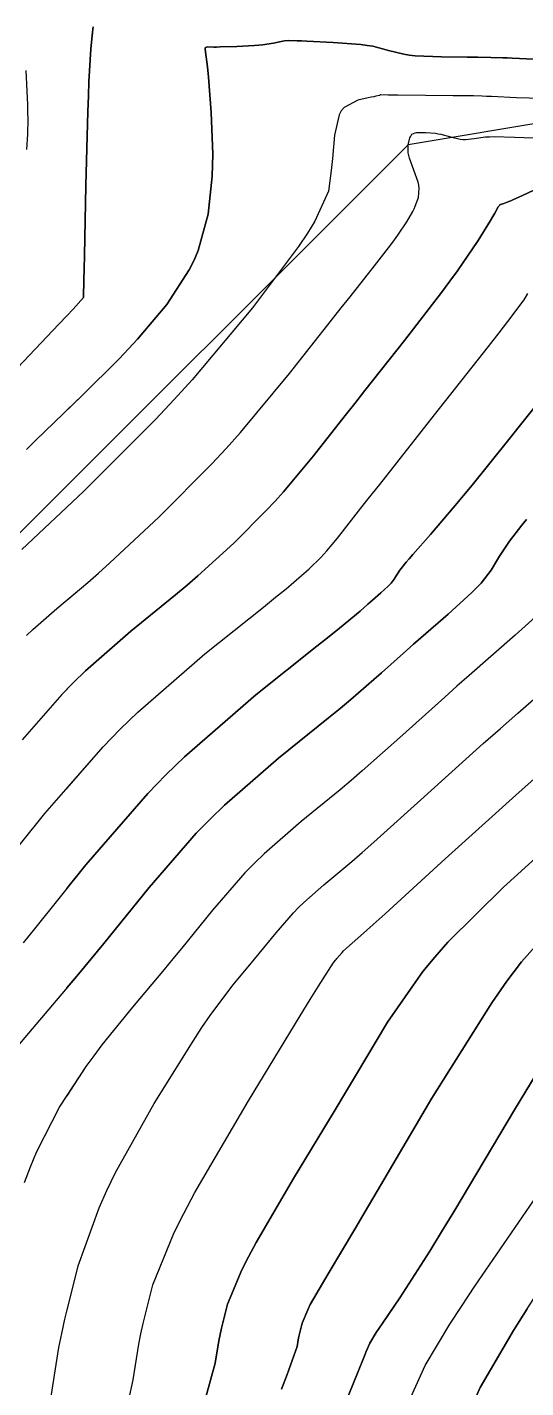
# Model space of a CAD drawing. Header units: metres. Extents: x 837476 to 838477, y 1189012 to 1191014.
# Drawn here: x 837822.8 to 837849.3, y 1189557.2 to 1189629.6 of the extents above; entities that cross this region are included whole.
import ezdxf

# ---------------------------------------------------------------- set-up
doc = ezdxf.new("R2010")
doc.units = ezdxf.units.M
doc.header["$LTSCALE"] = 0.3
for name, color, linetype in [('COTAS 10', 1, 'Continuous'), ('COTAS INT', 252, 'Continuous'), ('VIA2', 121, 'Continuous')]:
    doc.layers.add(name, color=color, linetype=linetype)

msp = doc.modelspace()

# ---------------------------------------------------------------- linework, layer by layer
at = {"layer": 'COTAS 10'}
for points in [[(837822.78, 1189607.106), (837823.256, 1189607.579), (837823.753, 1189608.067), (837825.726, 1189609.963), (837827.701, 1189611.924), (837828.2, 1189612.453), (837828.678, 1189612.977), (837830.233, 1189614.821), (837831.434, 1189616.656), (837831.689, 1189617.174), (837831.911, 1189617.697), (837832.431, 1189619.622), (837832.64, 1189621.638), (837832.665, 1189622.219), (837832.676, 1189622.809), (837832.596, 1189625.022), (837832.445, 1189626.898), (837832.411, 1189627.277), (837832.379, 1189627.595), (837832.292, 1189628.233), (837832.268, 1189628.422), (837832.276, 1189628.456), (837832.291, 1189628.483), (837832.398, 1189628.515), (837832.727, 1189628.506), (837832.882, 1189628.507), (837833.064, 1189628.51), (837833.952, 1189628.533), (837834.9, 1189628.58), (837835.121, 1189628.599), (837835.324, 1189628.619), (837835.906, 1189628.713), (837836.311, 1189628.8), (837836.402, 1189628.817), (837836.485, 1189628.83), (837836.707, 1189628.853), (837837.168, 1189628.838), (837837.401, 1189628.829), (837837.68, 1189628.816), (837839.067, 1189628.751), (837840.544, 1189628.637), (837840.879, 1189628.593), (837841.183, 1189628.545), (837842.014, 1189628.326), (837842.825, 1189628.12), (837843.116, 1189628.079), (837843.435, 1189628.045), (837844.828, 1189627.983), (837846.192, 1189627.968), (837846.493, 1189627.964), (837846.761, 1189627.961), (837847.452, 1189627.95), (837848.089, 1189627.932), (837848.324, 1189627.923), (837848.583, 1189627.914), (837849.727, 1189627.867)], [(837849.727, 1189627.867), (837848.583, 1189627.914), (837848.324, 1189627.923), (837848.089, 1189627.932), (837847.452, 1189627.95), (837846.761, 1189627.961), (837846.493, 1189627.964), (837846.192, 1189627.968), (837844.828, 1189627.983), (837843.435, 1189628.045), (837843.116, 1189628.079), (837842.825, 1189628.12), (837842.014, 1189628.326), (837841.183, 1189628.545), (837840.879, 1189628.593), (837840.544, 1189628.637), (837839.067, 1189628.751), (837837.68, 1189628.816), (837837.401, 1189628.829), (837837.168, 1189628.838), (837836.707, 1189628.853), (837836.485, 1189628.83), (837836.402, 1189628.817), (837836.311, 1189628.8), (837835.906, 1189628.713), (837835.324, 1189628.619), (837835.121, 1189628.599), (837834.9, 1189628.58), (837833.952, 1189628.533), (837833.064, 1189628.51), (837832.882, 1189628.507), (837832.727, 1189628.506), (837832.398, 1189628.515), (837832.291, 1189628.483), (837832.276, 1189628.456), (837832.268, 1189628.422), (837832.292, 1189628.233), (837832.379, 1189627.595), (837832.411, 1189627.277), (837832.445, 1189626.898), (837832.596, 1189625.022), (837832.676, 1189622.809), (837832.665, 1189622.219), (837832.64, 1189621.638), (837832.431, 1189619.622), (837831.911, 1189617.697), (837831.689, 1189617.174), (837831.434, 1189616.656), (837830.233, 1189614.821), (837828.678, 1189612.977), (837828.2, 1189612.453), (837827.701, 1189611.924), (837825.726, 1189609.963), (837824.923, 1189609.192)], [(837850.222, 1189609.917), (837848.341, 1189607.559), (837846.451, 1189605.213), (837845.993, 1189604.655), (837845.564, 1189604.136), (837844.249, 1189602.594), (837843.311, 1189601.522), (837843.12, 1189601.3), (837842.959, 1189601.11), (837842.621, 1189600.694), (837842.487, 1189600.496), (837842.453, 1189600.444), (837842.421, 1189600.392), (837842.317, 1189600.216), (837842.152, 1189600.002), (837842.08, 1189599.927), (837841.998, 1189599.845), (837841.608, 1189599.491), (837841.158, 1189599.1), (837841.038, 1189598.994), (837840.92, 1189598.889), (837840.509, 1189598.518), (837839.417, 1189597.614), (837838.869, 1189597.172), (837838.215, 1189596.647), (837834.967, 1189594.06), (837831.183, 1189590.773), (837830.191, 1189589.806), (837829.223, 1189588.816), (837825.93, 1189585.033), (837823.21, 1189581.633), (837822.604, 1189580.883)], [(837824.923, 1189583.775), (837825.93, 1189585.033), (837829.223, 1189588.816), (837830.191, 1189589.806), (837831.183, 1189590.773), (837834.967, 1189594.06), (837838.215, 1189596.647), (837838.869, 1189597.172), (837839.417, 1189597.614), (837840.509, 1189598.518), (837840.92, 1189598.889), (837841.038, 1189598.994), (837841.158, 1189599.1), (837841.608, 1189599.491), (837841.998, 1189599.845), (837842.08, 1189599.927), (837842.152, 1189600.002), (837842.317, 1189600.216), (837842.421, 1189600.392), (837842.453, 1189600.444), (837842.487, 1189600.496), (837842.621, 1189600.694), (837842.959, 1189601.11), (837843.12, 1189601.3), (837843.311, 1189601.522), (837844.249, 1189602.594), (837845.564, 1189604.136), (837845.993, 1189604.655), (837846.451, 1189605.213), (837848.341, 1189607.559), (837850.222, 1189609.917)], [(837851.355, 1189586.763), (837848.117, 1189583.838), (837845.167, 1189580.91), (837844.473, 1189580.126), (837843.831, 1189579.355), (837841.955, 1189576.667), (837840.258, 1189573.802), (837839.73, 1189572.919), (837839.176, 1189571.997), (837836.964, 1189568.342), (837834.98, 1189564.941), (837834.57, 1189564.179), (837834.22, 1189563.496), (837833.461, 1189561.675), (837833.138, 1189560.395), (837833.064, 1189560.052), (837832.997, 1189559.714), (837832.809, 1189558.534), (837832.314, 1189556.729)], [(837832.314, 1189556.729), (837832.809, 1189558.534), (837832.997, 1189559.714), (837833.064, 1189560.052), (837833.138, 1189560.395), (837833.461, 1189561.675), (837834.22, 1189563.496), (837834.57, 1189564.179), (837834.98, 1189564.941), (837836.964, 1189568.342), (837839.176, 1189571.997), (837839.73, 1189572.919), (837840.258, 1189573.802), (837841.955, 1189576.667), (837843.831, 1189579.355), (837844.473, 1189580.126), (837845.167, 1189580.91), (837848.117, 1189583.838), (837851.355, 1189586.763)]]:
    msp.add_lwpolyline(points, dxfattribs=at)
at = {"layer": 'COTAS INT'}
for points in [[(837822.299, 1189611.456), (837824.499, 1189613.77), (837824.92, 1189614.216), (837825.259, 1189614.578), (837825.803, 1189615.181), (837825.83, 1189616.127), (837825.844, 1189616.705), (837825.86, 1189617.421), (837825.942, 1189621.147), (837826.043, 1189625.073), (837826.072, 1189625.914), (837826.1, 1189626.649), (837826.207, 1189628.417), (837826.294, 1189629.284), (837826.311, 1189629.451), (837826.324, 1189629.587)], [(837826.324, 1189629.587), (837826.311, 1189629.451), (837826.294, 1189629.284), (837826.207, 1189628.417), (837826.1, 1189626.649), (837826.072, 1189625.914), (837826.043, 1189625.073), (837825.942, 1189621.147), (837825.86, 1189617.421), (837825.844, 1189616.705), (837825.83, 1189616.127), (837825.803, 1189615.181), (837825.259, 1189614.578), (837824.923, 1189614.22)], [(837822.803, 1189623.055), (837822.852, 1189623.867), (837822.868, 1189624.688), (837822.861, 1189625.031), (837822.848, 1189625.424), (837822.76, 1189627.264)], [(837850.159, 1189625.764), (837848.811, 1189625.811), (837847.492, 1189625.867), (837847.223, 1189625.878), (837846.995, 1189625.887), (837846.523, 1189625.904), (837846.011, 1189625.91), (837845.758, 1189625.913), (837845.457, 1189625.917), (837842.514, 1189625.948), (837842.233, 1189625.951), (837842.003, 1189625.954), (837841.614, 1189625.959), (837841.573, 1189625.956), (837841.563, 1189625.954), (837841.554, 1189625.951), (837841.53, 1189625.935), (837841.342, 1189625.886), (837841.23, 1189625.861), (837841.093, 1189625.832), (837840.381, 1189625.689), (837839.655, 1189625.298), (837839.509, 1189625.112), (837839.387, 1189624.893), (837839.144, 1189623.822), (837839.042, 1189622.58), (837839.008, 1189622.253), (837838.973, 1189621.933), (837838.826, 1189620.838), (837838.109, 1189619.25), (837837.714, 1189618.618), (837837.234, 1189617.904), (837834.792, 1189614.633), (837831.592, 1189610.818), (837830.633, 1189609.761), (837829.644, 1189608.703), (837825.81, 1189604.882), (837822.535, 1189601.785)], [(837850.159, 1189625.764), (837848.811, 1189625.811), (837847.492, 1189625.867), (837847.223, 1189625.878), (837846.995, 1189625.887), (837846.523, 1189625.904), (837846.011, 1189625.91), (837845.758, 1189625.913), (837845.457, 1189625.917), (837842.514, 1189625.948), (837842.233, 1189625.951), (837842.003, 1189625.954), (837841.614, 1189625.959), (837841.573, 1189625.956), (837841.563, 1189625.954), (837841.554, 1189625.951), (837841.53, 1189625.935), (837841.342, 1189625.886), (837841.23, 1189625.861), (837841.093, 1189625.832), (837840.381, 1189625.689), (837839.655, 1189625.298), (837839.509, 1189625.112), (837839.387, 1189624.893), (837839.144, 1189623.822), (837839.042, 1189622.58), (837839.008, 1189622.253), (837838.973, 1189621.933), (837838.826, 1189620.838), (837838.109, 1189619.25), (837837.714, 1189618.618), (837837.234, 1189617.904), (837834.792, 1189614.633), (837831.592, 1189610.818), (837830.633, 1189609.761), (837829.644, 1189608.703), (837825.81, 1189604.882), (837824.923, 1189604.044)], [(837822.788, 1189597.213), (837823.123, 1189597.539), (837824.402, 1189598.65), (837826.042, 1189600.038), (837826.604, 1189600.539), (837827.214, 1189601.091), (837829.807, 1189603.507), (837832.637, 1189606.348), (837833.396, 1189607.169), (837834.144, 1189608.004), (837836.755, 1189611.142), (837838.993, 1189613.987), (837839.505, 1189614.638), (837839.971, 1189615.229), (837841.265, 1189616.871), (837842.132, 1189617.993), (837842.328, 1189618.257), (837842.506, 1189618.501), (837842.989, 1189619.211), (837843.303, 1189619.762), (837843.374, 1189619.905), (837843.438, 1189620.044), (837843.609, 1189620.511), (837843.649, 1189621.002), (837843.629, 1189621.155), (837843.597, 1189621.316), (837843.369, 1189621.962), (837843.131, 1189622.592), (837843.092, 1189622.743), (837843.065, 1189622.884), (837843.061, 1189623.309), (837843.135, 1189623.615), (837843.156, 1189623.681), (837843.178, 1189623.739), (837843.26, 1189623.881), (837843.426, 1189623.948), (837843.5, 1189623.959), (837843.587, 1189623.967), (837844.005, 1189623.969), (837844.509, 1189623.92), (837844.65, 1189623.896), (837844.793, 1189623.867), (837845.315, 1189623.726), (837845.827, 1189623.609), (837845.963, 1189623.597), (837846.097, 1189623.593), (837846.561, 1189623.648), (837847.164, 1189623.726), (837847.386, 1189623.737), (837847.631, 1189623.742), (837848.714, 1189623.721), (837849.734, 1189623.681)], [(837824.923, 1189599.091), (837826.042, 1189600.038), (837826.604, 1189600.539), (837827.214, 1189601.091), (837829.807, 1189603.507), (837832.637, 1189606.348), (837833.396, 1189607.169), (837834.144, 1189608.004), (837836.755, 1189611.142), (837838.993, 1189613.987), (837839.505, 1189614.638), (837839.971, 1189615.229), (837841.265, 1189616.871), (837842.132, 1189617.993), (837842.328, 1189618.257), (837842.506, 1189618.501), (837842.989, 1189619.211), (837843.303, 1189619.762), (837843.374, 1189619.905), (837843.438, 1189620.044), (837843.609, 1189620.511), (837843.649, 1189621.002), (837843.629, 1189621.155), (837843.597, 1189621.316), (837843.369, 1189621.962), (837843.131, 1189622.592), (837843.092, 1189622.743), (837843.065, 1189622.884), (837843.061, 1189623.309), (837843.135, 1189623.615), (837843.156, 1189623.681), (837843.178, 1189623.739), (837843.26, 1189623.881), (837843.426, 1189623.948), (837843.5, 1189623.959), (837843.587, 1189623.967), (837844.005, 1189623.969), (837844.509, 1189623.92), (837844.65, 1189623.896), (837844.793, 1189623.867), (837845.315, 1189623.726), (837845.827, 1189623.609), (837845.963, 1189623.597), (837846.097, 1189623.593), (837846.561, 1189623.648), (837847.164, 1189623.726), (837847.386, 1189623.737), (837847.631, 1189623.742), (837848.714, 1189623.721), (837849.734, 1189623.681)], [(837849.699, 1189620.887), (837849.126, 1189620.619), (837848.627, 1189620.382), (837848.515, 1189620.332), (837848.413, 1189620.289), (837848.139, 1189620.191), (837847.972, 1189620.129), (837847.938, 1189620.109), (837847.909, 1189620.088), (837847.848, 1189620.003), (837847.667, 1189619.672), (837847.562, 1189619.496), (837847.434, 1189619.284), (837846.773, 1189618.212), (837845.678, 1189616.603), (837845.275, 1189616.051), (837844.83, 1189615.453), (837842.866, 1189612.911), (837840.758, 1189610.24), (837840.223, 1189609.562), (837839.709, 1189608.909), (837838.028, 1189606.772), (837836.44, 1189604.865), (837835.986, 1189604.358), (837835.524, 1189603.859), (837833.804, 1189602.132), (837831.893, 1189600.397), (837831.311, 1189599.894), (837830.706, 1189599.381), (837828.332, 1189597.444), (837825.912, 1189595.342), (837825.278, 1189594.724), (837824.659, 1189594.091), (837822.556, 1189591.676)], [(837824.923, 1189594.361), (837825.278, 1189594.724), (837825.912, 1189595.342), (837828.332, 1189597.444), (837830.706, 1189599.381), (837831.311, 1189599.894), (837831.893, 1189600.397), (837833.804, 1189602.132), (837835.524, 1189603.859), (837835.986, 1189604.358), (837836.44, 1189604.865), (837838.028, 1189606.772), (837839.709, 1189608.909), (837840.223, 1189609.562), (837840.758, 1189610.24), (837842.866, 1189612.911), (837844.83, 1189615.453), (837845.275, 1189616.051), (837845.678, 1189616.603), (837846.773, 1189618.212), (837847.434, 1189619.284), (837847.562, 1189619.496), (837847.667, 1189619.672), (837847.848, 1189620.003), (837847.909, 1189620.088), (837847.938, 1189620.109), (837847.972, 1189620.129), (837848.139, 1189620.191), (837848.413, 1189620.289), (837848.515, 1189620.332), (837848.627, 1189620.382), (837849.126, 1189620.619), (837849.699, 1189620.887)], [(837821.217, 1189584.627), (837823.761, 1189587.749), (837826.857, 1189591.304), (837827.767, 1189592.236), (837828.701, 1189593.145), (837832.263, 1189596.239), (837835.371, 1189598.724), (837836.017, 1189599.249), (837836.572, 1189599.703), (837837.802, 1189600.756), (837838.412, 1189601.369), (837838.576, 1189601.546), (837838.737, 1189601.726), (837839.3, 1189602.403), (837840.426, 1189603.831), (837840.942, 1189604.485), (837841.546, 1189605.251), (837844.467, 1189608.951), (837847.323, 1189612.583), (837847.888, 1189613.307), (837848.353, 1189613.909), (837849.217, 1189615.063), (837849.423, 1189615.396)], [(837824.923, 1189589.084), (837826.857, 1189591.304), (837827.767, 1189592.236), (837828.701, 1189593.145), (837832.263, 1189596.239), (837835.371, 1189598.724), (837836.017, 1189599.249), (837836.572, 1189599.703), (837837.802, 1189600.756), (837838.412, 1189601.369), (837838.576, 1189601.546), (837838.737, 1189601.726), (837839.3, 1189602.403), (837840.426, 1189603.831), (837840.942, 1189604.485), (837841.546, 1189605.251), (837844.467, 1189608.951), (837847.323, 1189612.583), (837847.888, 1189613.307), (837848.353, 1189613.909), (837849.217, 1189615.063), (837849.423, 1189615.396)], [(837849.341, 1189603.38), (837849.096, 1189603.081), (837848.446, 1189602.236), (837848.013, 1189601.598), (837847.904, 1189601.43), (837847.8, 1189601.265), (837847.467, 1189600.697), (837846.933, 1189600.006), (837846.703, 1189599.764), (837846.437, 1189599.5), (837845.18, 1189598.361), (837843.731, 1189597.099), (837843.344, 1189596.757), (837842.963, 1189596.419), (837841.639, 1189595.226), (837840.02, 1189593.818), (837839.453, 1189593.344), (837838.834, 1189592.835), (837836.172, 1189590.692), (837833.295, 1189588.193), (837832.541, 1189587.458), (837831.805, 1189586.704), (837829.3, 1189583.828), (837826.895, 1189580.85), (837826.222, 1189580.033), (837825.545, 1189579.218), (837823.076, 1189576.303), (837821.02, 1189573.887)], [(837824.923, 1189578.484), (837825.545, 1189579.218), (837826.222, 1189580.033), (837826.895, 1189580.85), (837829.3, 1189583.828), (837831.805, 1189586.704), (837832.541, 1189587.458), (837833.295, 1189588.193), (837836.172, 1189590.692), (837838.834, 1189592.835), (837839.453, 1189593.344), (837840.02, 1189593.818), (837841.639, 1189595.226), (837842.963, 1189596.419), (837843.344, 1189596.757), (837843.731, 1189597.099), (837845.18, 1189598.361), (837846.437, 1189599.5), (837846.703, 1189599.764), (837846.933, 1189600.006), (837847.467, 1189600.697), (837847.8, 1189601.265), (837847.904, 1189601.43), (837848.013, 1189601.598), (837848.446, 1189602.236), (837849.096, 1189603.081), (837849.341, 1189603.38)], [(837850.876, 1189599.155), (837848.753, 1189597.23), (837846.305, 1189595.098), (837845.651, 1189594.521), (837845.007, 1189593.949), (837842.77, 1189591.933), (837840.623, 1189590.022), (837840.037, 1189589.517), (837839.454, 1189589.023), (837837.378, 1189587.325), (837835.407, 1189585.612), (837834.89, 1189585.109), (837834.386, 1189584.593), (837832.67, 1189582.622), (837831.023, 1189580.582), (837830.561, 1189580.022), (837830.098, 1189579.464), (837828.406, 1189577.467), (837826.778, 1189575.451), (837826.355, 1189574.881), (837825.944, 1189574.306), (837824.558, 1189572.188), (837823.304, 1189569.734), (837822.976, 1189568.948), (837822.656, 1189568.115)], [(837850.876, 1189599.155), (837848.753, 1189597.23), (837846.305, 1189595.098), (837845.651, 1189594.521), (837845.007, 1189593.949), (837842.77, 1189591.933), (837840.623, 1189590.022), (837840.037, 1189589.517), (837839.454, 1189589.023), (837837.378, 1189587.325), (837835.407, 1189585.612), (837834.89, 1189585.109), (837834.386, 1189584.593), (837832.67, 1189582.622), (837831.023, 1189580.582), (837830.561, 1189580.022), (837830.098, 1189579.464), (837828.406, 1189577.467), (837826.778, 1189575.451), (837826.355, 1189574.881), (837825.944, 1189574.306), (837824.923, 1189572.746)], [(837824.094, 1189556.756), (837824.509, 1189559.367), (837824.657, 1189560.115), (837824.821, 1189560.874), (837825.534, 1189563.706), (837826.644, 1189566.795), (837827.058, 1189567.716), (837827.518, 1189568.667), (837829.564, 1189572.337), (837831.631, 1189575.65), (837832.105, 1189576.374), (837832.536, 1189577.015), (837833.737, 1189578.632), (837834.651, 1189579.711), (837834.901, 1189580.012), (837835.15, 1189580.315), (837836.04, 1189581.417), (837836.967, 1189582.481), (837837.239, 1189582.76), (837837.519, 1189583.032), (837838.583, 1189583.957), (837840.074, 1189585.211), (837840.621, 1189585.69), (837841.227, 1189586.226), (837843.901, 1189588.64), (837847.051, 1189591.48), (837847.957, 1189592.284), (837848.878, 1189593.097), (837852.325, 1189596.099)], [(837824.923, 1189561.281), (837825.534, 1189563.706), (837826.644, 1189566.795), (837827.058, 1189567.716), (837827.518, 1189568.667), (837829.564, 1189572.337), (837831.631, 1189575.65), (837832.105, 1189576.374), (837832.536, 1189577.015), (837833.737, 1189578.632), (837834.651, 1189579.711), (837834.901, 1189580.012), (837835.15, 1189580.315), (837836.04, 1189581.417), (837836.967, 1189582.481), (837837.239, 1189582.76), (837837.519, 1189583.032), (837838.583, 1189583.957), (837840.074, 1189585.211), (837840.621, 1189585.69), (837841.227, 1189586.226), (837843.901, 1189588.64), (837847.051, 1189591.48), (837847.957, 1189592.284), (837848.878, 1189593.097), (837852.325, 1189596.099)], [(837845.616, 1189554.385), (837846.891, 1189557.235), (837848.649, 1189560.275), (837849.381, 1189561.426), (837850.218, 1189562.711), (837854.126, 1189568.468), (837858.018, 1189574.037), (837858.844, 1189575.203), (837859.563, 1189576.205), (837861.251, 1189578.468), (837862.897, 1189580.403), (837863.588, 1189581.198), (837864.381, 1189582.107), (837868.094, 1189586.325), (837871.803, 1189590.516), (837872.594, 1189591.407), (837873.281, 1189592.181), (837874.91, 1189594.001), (837874.923, 1189594.016)], [(837827.991, 1189555.525), (837828.451, 1189557.645), (837828.753, 1189559.541), (837828.861, 1189560.084), (837828.98, 1189560.635), (837829.497, 1189562.69), (837830.633, 1189565.474), (837831.141, 1189566.485), (837831.732, 1189567.599), (837834.57, 1189572.487), (837837.319, 1189576.993), (837837.855, 1189577.867), (837838.294, 1189578.578), (837839.067, 1189579.796), (837839.203, 1189579.957), (837839.241, 1189580.002), (837839.278, 1189580.047), (837839.41, 1189580.211), (837839.548, 1189580.37), (837839.63, 1189580.452), (837839.789, 1189580.589), (837840.693, 1189581.399), (837841.205, 1189581.863), (837841.83, 1189582.43), (837845.031, 1189585.347), (837848.962, 1189588.895), (837850.047, 1189589.861)], [(837827.991, 1189555.525), (837828.451, 1189557.645), (837828.753, 1189559.541), (837828.861, 1189560.084), (837828.98, 1189560.635), (837829.497, 1189562.69), (837830.633, 1189565.474), (837831.141, 1189566.485), (837831.732, 1189567.599), (837834.57, 1189572.487), (837837.319, 1189576.993), (837837.855, 1189577.867), (837838.294, 1189578.578), (837839.067, 1189579.796), (837839.203, 1189579.957), (837839.241, 1189580.002), (837839.278, 1189580.047), (837839.41, 1189580.211), (837839.548, 1189580.37), (837839.63, 1189580.452), (837839.789, 1189580.589), (837840.693, 1189581.399), (837841.205, 1189581.863), (837841.83, 1189582.43), (837845.031, 1189585.347), (837848.962, 1189588.895), (837850.047, 1189589.861)], [(837851.617, 1189582.708), (837849.085, 1189579.872), (837848.31, 1189578.834), (837847.503, 1189577.686), (837844.325, 1189572.626), (837841.417, 1189567.681), (837840.782, 1189566.604), (837840.22, 1189565.655), (837838.804, 1189563.286), (837838.022, 1189561.947), (837837.861, 1189561.646), (837837.723, 1189561.377), (837837.424, 1189560.66), (837837.297, 1189560.156), (837837.268, 1189560.021), (837837.241, 1189559.887), (837837.167, 1189559.422), (837836.637, 1189557.934), (837836.323, 1189557.156)], [(837836.323, 1189557.156), (837836.637, 1189557.934), (837837.167, 1189559.422), (837837.241, 1189559.887), (837837.268, 1189560.021), (837837.297, 1189560.156), (837837.424, 1189560.66), (837837.723, 1189561.377), (837837.861, 1189561.646), (837838.022, 1189561.947), (837838.804, 1189563.286), (837840.22, 1189565.655), (837840.782, 1189566.604), (837841.417, 1189567.681), (837844.325, 1189572.626), (837847.503, 1189577.686), (837848.31, 1189578.834), (837849.085, 1189579.872), (837851.617, 1189582.708)], [(837851.918, 1189577.283), (837848.7, 1189572.006), (837845.534, 1189566.663), (837844.836, 1189565.509), (837844.215, 1189564.495), (837842.62, 1189562.006), (837841.713, 1189560.679), (837841.526, 1189560.398), (837841.367, 1189560.155), (837841.026, 1189559.588), (837840.835, 1189559.161), (837840.771, 1189559.006), (837840.702, 1189558.835), (837840.412, 1189558.083), (837839.683, 1189556.304)], [(837839.683, 1189556.304), (837840.412, 1189558.083), (837840.702, 1189558.835), (837840.771, 1189559.006), (837840.835, 1189559.161), (837841.026, 1189559.588), (837841.367, 1189560.155), (837841.526, 1189560.398), (837841.713, 1189560.679), (837842.62, 1189562.006), (837844.215, 1189564.495), (837844.836, 1189565.509), (837845.534, 1189566.663), (837848.7, 1189572.006), (837851.918, 1189577.283)], [(837843.223, 1189556.765), (837843.959, 1189558.412), (837845.274, 1189560.598), (837845.887, 1189561.537), (837846.607, 1189562.62), (837850.107, 1189567.736)], [(837843.223, 1189556.765), (837843.959, 1189558.412), (837845.274, 1189560.598), (837845.887, 1189561.537), (837846.607, 1189562.62), (837850.107, 1189567.736)], [(837849.381, 1189561.426), (837848.649, 1189560.275), (837846.891, 1189557.235), (837845.616, 1189554.385)]]:
    msp.add_lwpolyline(points, dxfattribs=at)
at = {"layer": 'VIA2'}
for p in [(837892.439, 1189631.543), (837806.639, 1189586.896)]:
    msp.add_line(p, (837843.061, 1189623.309), dxfattribs=at)

doc.saveas('drawing.dxf')
